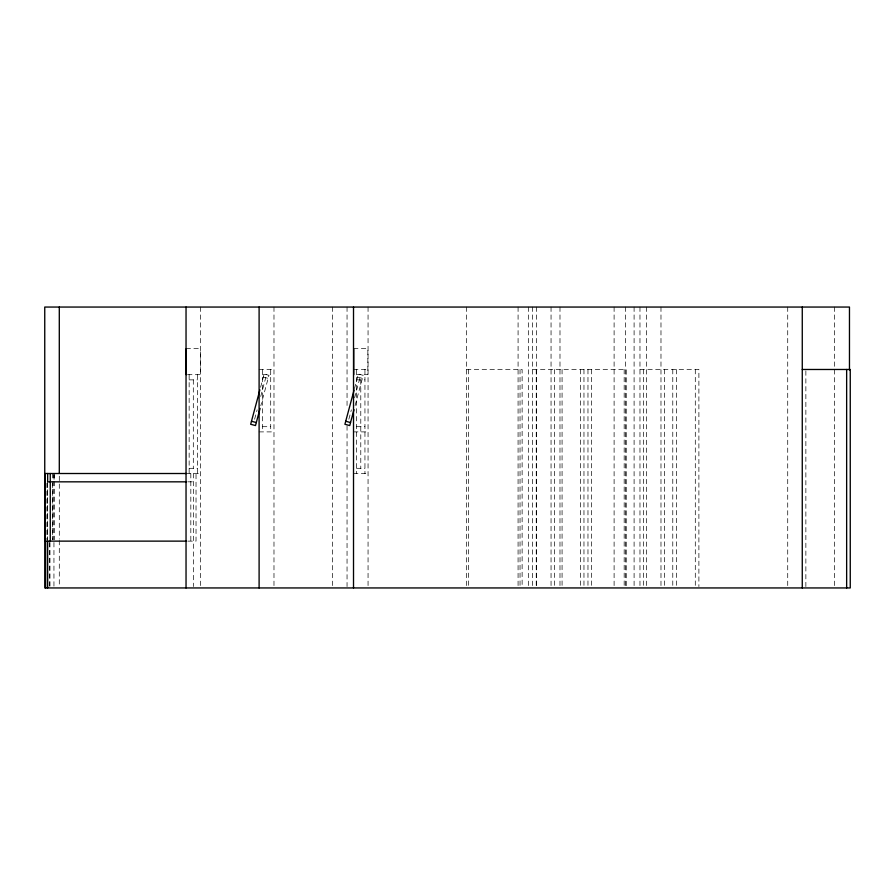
<?xml version="1.0" encoding="UTF-8"?>
<svg xmlns="http://www.w3.org/2000/svg" width="895" height="895" viewBox="0 0 895 895"><rect width="100%" height="100%" fill="white"/><g stroke="black" fill="none" stroke-linecap="round" stroke-linejoin="round"><path stroke-width="0.67" stroke-dasharray="4.47 3.36" d="M260.59 387.255L264.137 374.032L268.959 375.318L260.803 405.737M254.605 419.229L257.122 409.843M260.713 396.451L265.737 377.69M354.476 388.575L358.369 374.032L363.202 375.318L354.7 407.057M348.849 419.229L351.366 409.843M354.599 397.783L359.98 377.69M186.037 348.67L200.581 348.67M353.514 348.67L368.058 348.67M259.102 369.478L273.982 369.478M353.514 369.478L368.058 369.478M466.452 369.478L522.121 369.478L522.121 586.561M532.626 369.478L626.254 369.478L626.254 586.561M639.97 369.478L698.894 369.478L698.894 586.561M187.525 374.681L200.391 374.681L200.391 348.67M262.38 374.681L270.704 374.681M356.288 374.681L367.856 374.681L367.856 348.67M189.147 379.872L197.471 379.872M356.624 379.872L364.947 379.872M262.38 426.691L270.704 426.691M356.624 426.691L364.947 426.691M259.102 431.893L273.982 431.893M353.514 431.893L368.058 431.893M189.147 468.309L197.471 468.309M356.624 468.309L364.947 468.309M186.037 473.511L200.581 473.511M353.514 473.511L368.058 473.511M187.872 481.834L193.432 481.834M187.872 541.128L196.027 541.128L196.027 473.511M357.564 377.041L362.385 378.339M263.32 377.041L268.142 378.339M834.599 307.052L834.599 586.549M805.869 370.866L805.869 586.561M787.723 307.052L787.723 586.549M695.292 369.478L695.292 586.561M676.385 369.478L676.385 586.561M672.783 369.478L672.783 586.561M664.582 369.478L664.582 586.561M660.98 307.052L660.98 586.561M646.436 307.052L646.436 586.549M643.572 369.478L643.572 586.561M639.97 307.052L639.97 586.561M634.096 307.052L634.096 586.549M625.415 307.052L625.415 586.549M624.173 369.478L624.173 586.561M614.104 307.052L614.104 586.549M591.573 369.478L591.573 586.561M587.97 369.478L587.97 586.561M583.965 369.478L583.965 586.561M580.363 369.478L580.363 586.561M562.071 369.478L562.071 586.561M559.99 307.052L559.99 586.561M554.665 369.478L554.665 586.561M551.051 307.052L551.051 586.561M536.508 307.052L536.508 586.549M536.239 369.478L536.239 586.561M532.626 307.052L532.626 586.561M528.33 307.052L528.33 586.549M520.04 369.478L520.04 586.561M518.082 307.052L518.082 586.549M468.532 369.478L468.532 586.561M466.452 307.052L466.452 586.561M368.058 307.052L368.058 586.549M364.947 369.478L364.947 473.511M360.786 379.872L360.786 468.309M356.624 369.478L356.624 473.511M347.047 307.052L347.047 407.672M347.047 425.841L347.047 586.549M332.504 307.052L332.504 586.549M273.982 307.052L273.982 586.549M270.704 369.478L270.704 431.893M262.38 369.478L262.38 431.893M200.581 307.052L200.581 586.549M197.471 374.681L197.471 473.511M193.309 379.872L193.309 468.309M193.432 473.511L193.432 586.572M190.825 473.511L190.825 541.128M189.147 374.681L189.147 473.511M59.294 476.151L59.294 539.036M59.294 540.435L59.294 586.549M54.561 473.511L54.561 539.752M54.047 474.898L54.047 480.447M53.946 542.504L53.946 586.572M53.487 473.511L53.487 539.752M52.592 483.21L52.592 539.752M52.413 473.511L52.413 539.752M49.986 542.504L49.986 586.572M49.639 542.504L49.639 586.572M47.659 481.834L47.659 539.752M47.211 483.166L47.211 539.752M47.032 483.21L47.032 539.752"/><path stroke-width="1.34" d="M259.886 389.896L250.667 424.275L255.489 425.561L260.098 408.377M354.118 389.896L344.911 424.275L349.732 425.561L353.984 409.697M802.267 369.478L850.25 369.478L850.25 587.948L44.75 587.948L44.75 307.052L849.467 307.052L849.467 369.937M186.484 473.511L45.063 473.511L45.063 541.128L186.484 541.128M186.484 481.834L47.659 481.834L47.659 473.511M345.716 421.254L350.538 422.552M251.473 421.254L256.294 422.552M846.648 369.478L846.648 587.948M802.267 307.052L802.267 587.948M353.715 348.67L353.715 374.681M353.514 307.052L353.514 587.948M259.102 307.052L259.102 587.948M186.238 348.67L186.238 374.681M186.037 307.052L186.037 587.948M59.294 307.052L59.294 473.354M50.265 473.511L50.265 541.128M47.659 541.128L47.659 587.948M45.679 541.128L45.679 587.948"/></g></svg>
